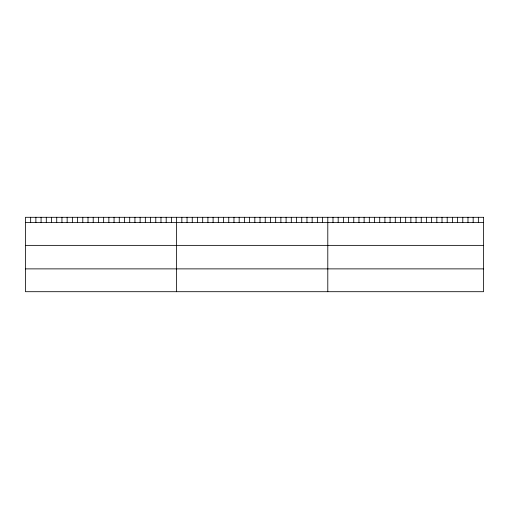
<?xml version="1.0" encoding="UTF-8"?>
<svg xmlns="http://www.w3.org/2000/svg" width="509" height="509" viewBox="0 0 509 509"><rect width="100%" height="100%" fill="white"/><g stroke="black" fill="none" stroke-linecap="round" stroke-linejoin="round"><path stroke-width="0.76" d="M25.45 222.554L483.55 222.554M25.45 245.37L483.55 245.37M25.45 268.879L483.55 268.879M478.358 217.298L478.358 222.554M473.166 217.298L473.166 222.554M467.975 217.298L467.975 222.554M462.783 217.298L462.783 222.554M457.591 217.298L457.591 222.554M452.399 217.298L452.399 222.554M447.207 217.298L447.207 222.554M442.016 217.298L442.016 222.554M436.824 217.298L436.824 222.554M431.632 217.298L431.632 222.554M426.44 217.298L426.44 222.554M421.248 217.298L421.248 222.554M416.057 217.298L416.057 222.554M410.865 217.298L410.865 222.554M405.673 217.298L405.673 222.554M400.481 217.298L400.481 222.554M395.289 217.298L395.289 222.554M390.098 217.298L390.098 222.554M384.906 217.298L384.906 222.554M379.714 217.298L379.714 222.554M374.522 217.298L374.522 222.554M369.33 217.298L369.33 222.554M364.139 217.298L364.139 222.554M358.947 217.298L358.947 222.554M353.755 217.298L353.755 222.554M348.563 217.298L348.563 222.554M343.371 217.298L343.371 222.554M338.18 217.298L338.18 222.554M332.988 217.298L332.988 222.554M327.796 217.298L327.796 291.702M322.585 217.298L322.585 222.554M317.368 217.298L317.368 222.554M312.157 217.298L312.157 222.554M306.946 217.298L306.946 222.554M301.729 217.298L301.729 222.554M296.518 217.298L296.518 222.554M291.307 217.298L291.307 222.554M286.096 217.298L286.096 222.554M280.879 217.298L280.879 222.554M275.668 217.298L275.668 222.554M270.457 217.298L270.457 222.554M265.24 217.298L265.24 222.554M260.029 217.298L260.029 222.554M254.818 217.298L254.818 222.554M249.601 217.298L249.601 222.554M244.39 217.298L244.39 222.554M239.179 217.298L239.179 222.554M233.962 217.298L233.962 222.554M228.751 217.298L228.751 222.554M223.54 217.298L223.54 222.554M218.323 217.298L218.323 222.554M213.112 217.298L213.112 222.554M207.901 217.298L207.901 222.554M202.69 217.298L202.69 222.554M197.473 217.298L197.473 222.554M192.262 217.298L192.262 222.554M187.051 217.298L187.051 222.554M181.834 217.298L181.834 222.554M176.623 217.298L176.623 291.702M171.412 217.298L171.412 222.554M166.195 217.298L166.195 222.554M160.984 217.298L160.984 222.554M155.773 217.298L155.773 222.554M150.556 217.298L150.556 222.554M145.345 217.298L145.345 222.554M140.134 217.298L140.134 222.554M134.923 217.298L134.923 222.554M129.706 217.298L129.706 222.554M124.495 217.298L124.495 222.554M119.284 217.298L119.284 222.554M114.067 217.298L114.067 222.554M108.856 217.298L108.856 222.554M103.645 217.298L103.645 222.554M98.428 217.298L98.428 222.554M93.217 217.298L93.217 222.554M88.006 217.298L88.006 222.554M82.789 217.298L82.789 222.554M77.578 217.298L77.578 222.554M72.367 217.298L72.367 222.554M67.15 217.298L67.15 222.554M61.939 217.298L61.939 222.554M56.728 217.298L56.728 222.554M51.517 217.298L51.517 222.554M46.3 217.298L46.3 222.554M41.089 217.298L41.089 222.554M35.878 217.298L35.878 222.554M30.661 217.298L30.661 222.554M483.55 217.298L25.45 217.298L25.45 291.702L483.55 291.702L483.55 217.298"/></g></svg>
